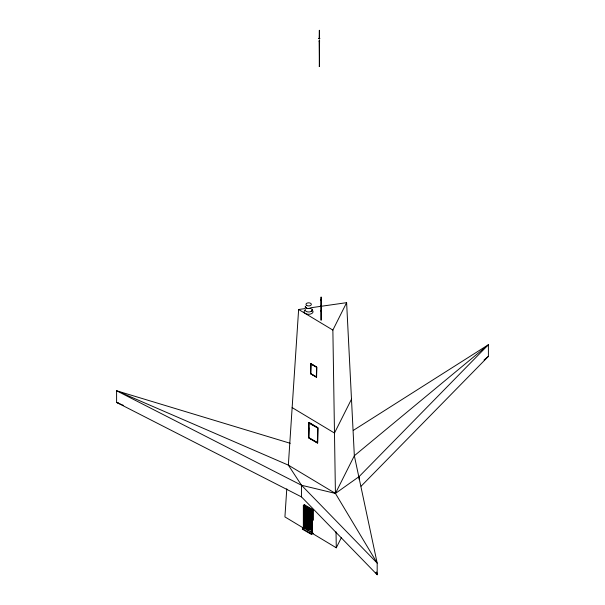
<?xml version="1.0" encoding="UTF-8"?>
<svg xmlns="http://www.w3.org/2000/svg" width="605" height="605" viewBox="0 0 605 605"><rect width="100%" height="100%" fill="white"/><g stroke="black" fill="none" stroke-linecap="round" stroke-linejoin="round"><path stroke-width="0.91" d="M308.86 427.841L308.626 437.74L317.534 443.094L317.905 427.788L308.996 422.434M286.778 488.825L284.925 516.92L303.377 528.014M305.086 308.58L298.628 309.503L288.343 465.124L301.509 485.255L377.18 563.096L377.18 574.75L301.509 496.909L116.599 402.416L116.599 390.762L290.226 443.299M305.2 307.847L305.661 306.848M305.797 307.098L305.797 307.325M311.522 523.385L311.341 522.917L311.514 523.302M311.681 523.204C310.38 522.168 310.97 524.49 311.431 523.355M319.145 38.682L319.569 38.712L319.145 38.682L319.357 30.25L319.569 38.712M319.145 41.042L319.569 41.011L319.387 66.316L319.145 41.011L319.569 41.042M319.145 66.21L319.569 66.21M321.028 297.153L321.096 320.264L321.149 297.093M346.62 302.666L354.341 455.746L377.18 563.096L335.427 493.423L332.871 330.08L346.62 302.666L311.545 307.658M351.49 399.171L334.482 433.044L292.147 407.596M312.21 533.315L336.282 547.79L341.333 537.716M308.709 512.98L310.577 510.854M305.585 518.606L306.712 517.328M308.966 514.764L310.66 512.843M309.17 514.651L310.864 512.73M309.306 522.622L308.822 522.576L309.125 528.505M308.769 525.306L310.72 523.204M353.328 430.389L488.401 344.714L354.341 455.746L335.427 493.423L288.343 465.124L116.599 390.762L301.509 485.255L335.427 493.423L359.136 476.581L488.401 344.714L488.401 356.368L361.109 486.208M313.443 533.247L311.424 534.412L302.349 529.171L303.355 527.741L303.355 505.288L304.368 504.706L313.443 509.947L313.443 520.239M311.424 534.412L312.437 532.982L312.437 510.529L303.355 505.288M484.045 359.975L488.401 356.368M303.657 505.825L303.415 507.134M304.164 505.757L303.763 505.992L312.029 510.764L312.036 532.748L312.437 532.4M303.718 506.899L308.089 509.266M305.17 506.34L304.769 506.574L304.769 528.558M304.973 507.618L311.227 511.233L308.822 510.075L309.125 520.655M306.009 508.223L305.707 518.916L306.009 508.223L307.053 508.82L307.053 519.453M308.089 520.058L308.089 509.418M308.263 508.994C296.533 502.067 310.766 510.733 308.452 509.145M310.062 510.68L310.062 521.434M311.431 509.947L311.023 510.181L311.023 532.166L311.431 531.931M312.437 510.416L313.042 510.181M312.029 510.764L313.443 509.947M304.973 520.118L311.227 523.733M306.009 520.723L305.707 526.766L306.009 520.723L307.053 521.321L307.053 527.31M306.516 520.761L309.193 522.244L306.516 520.761L306.561 519.892L309.193 521.404L309.14 522.274M308.089 527.908L308.089 521.918M306.637 520.648L306.637 520.058L309.495 521.238M303.657 526.055L303.415 527.356M311.227 521.865L304.769 518.372M310.168 523.121C311.182 536.469 308.119 524.142 310.524 523.045M303.718 527.121L308.089 529.488M304.164 527.741L303.763 527.976L303.763 505.523L304.769 504.941L304.867 505.462M308.028 529.254L308.989 529.783L308.202 529.254M311.227 529.723L304.769 526.229M319.137 40.822L319.349 41.276L319.652 40.86M310.758 308.089L309.427 308.535M311.106 308.036L307.763 308.55M310.925 511.293L310.925 521.926M310.925 523.794L310.925 529.776M306.932 308.346L307.892 308.535M118.406 402.96L116.599 402.416L123.503 405.418M307.922 529.156L303.657 526.569L308.089 529.224M307.174 308.361L305.661 307.62L305.2 306.296M308.792 509.765L308.028 509.297M308.792 529.995L308.202 529.715M307.287 506.975L308.905 507.913M310.516 508.843L312.936 510.242L313.042 509.712L312.029 510.295L312.029 532.748M307.522 529.678L309.079 530.577M303.355 527.741L312.437 532.982M302.349 528.641L311.424 533.882M298.628 309.503L332.871 330.08M308.202 509.493L308.989 509.554M308.512 529.859L307.862 529.398M306.092 307.733L306.561 308.089M375.735 572.338L377.18 574.75L376.605 571.99M336.032 531.818L336.282 547.79M359.136 476.581L359.136 479.266M310.062 523.181L310.062 529.284M309.125 510.023L309.026 520.829M309.087 521.472L309.087 522.07M309.125 522.523L309.026 528.687M307.99 509.478L307.99 520.232M307.99 521.979L307.99 528.082M306.947 508.881L306.947 519.635M306.947 521.381L306.947 527.484M305.911 508.276L305.911 519.029M305.911 520.776L305.911 526.887M304.867 507.678L304.867 518.432M304.867 520.179L304.867 526.282M301.509 485.255L301.509 496.909M311.998 309.45A3.456 1.996 0 0 1 308.656 311.968A3.456 1.996 0 0 1 305.321 309.45M311.802 308.852A3.804 2.193 0 0 1 311.341 311.514M312.46 310.403A4.492 2.594 0 0 1 308.573 314.298A4.492 2.594 0 0 1 304.678 310.403M308.792 422.6L308.588 437.861L317.693 443.049L317.905 427.788L308.792 422.6M309.102 423.145L308.905 437.68L317.383 442.505L317.58 427.977L309.102 423.145M310.72 363.703L310.584 373.777L316.596 377.202L316.733 367.129L310.857 363.59L310.607 373.693L316.491 377.233L316.733 367.129L310.72 363.703M310.925 364.059L310.796 373.656L316.392 376.839L316.521 367.25L310.925 364.059M318.941 38.637L319.78 38.705L318.941 38.637M320.9 300.088L321.421 300.171L320.9 300.088M320.9 305.472L321.421 305.555L320.9 305.472M320.9 310.857L321.421 310.932L320.9 310.857M306.758 305.472A2.692 1.558 0 0 0 311.257 304.769A2.692 1.558 0 0 0 307.96 302.871A2.692 1.558 0 0 0 306.758 305.472"/></g></svg>
